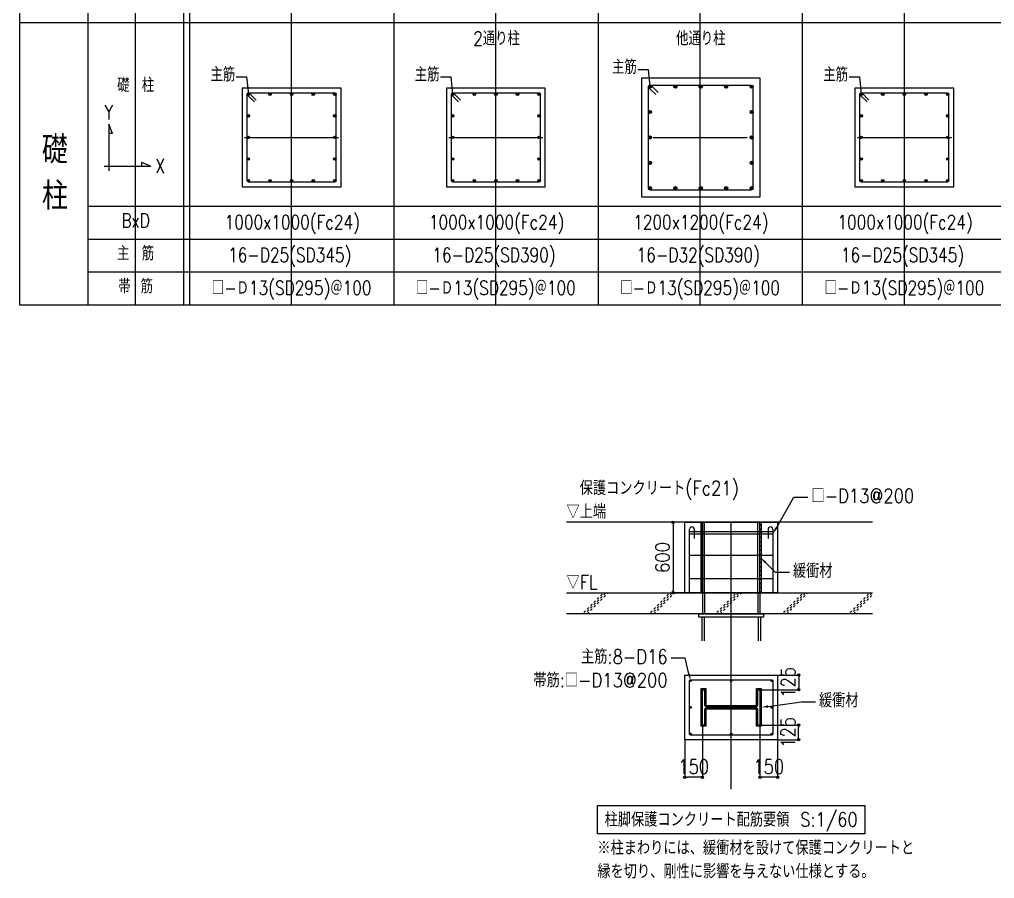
# Model space of a CAD drawing. Extents: x -668440 to 1010955, y -1678500 to 210463.
# Drawn here: x -234401 to -165349, y -494169 to -433323 of the extents above; entities that cross this region are included whole.
import ezdxf
from ezdxf import colors
from ezdxf.entities.mleader import LeaderData, LeaderLine
from ezdxf.enums import TextEntityAlignment as Align
from ezdxf.math import Vec2, Vec3

# ---------------------------------------------------------------- set-up
doc = ezdxf.new("R2010")
doc.units = 0
doc.header["$MEASUREMENT"] = 0
doc.linetypes.add('CENTER', pattern=[2, 1.25, -0.25, 0.25, -0.25])
doc.layers.get('0').update_dxf_attribs({"color": 3, "linetype": 'CONTINUOUS'})
doc.layers.get('Defpoints').update_dxf_attribs({"color": 251, "linetype": 'CONTINUOUS'})
for name, color, linetype in [('2024年12月12日修正', 4, 'CONTINUOUS'), ('RC床', 7, 'CONTINUOUS'), ('RC柱', 7, 'CONTINUOUS'), ('RC鉄筋', 4, 'CONTINUOUS'), ('RC鉄筋文字', 4, 'CONTINUOUS'), ('Sプレート', 1, 'CONTINUOUS'), ('S柱', 4, 'CONTINUOUS'), ('寸法', 3, 'CONTINUOUS'), ('注記', 3, 'CONTINUOUS'), ('通り芯', 3, 'CENTER'), ('鉄筋', 6, 'CONTINUOUS')]:
    doc.layers.add(name, color=color, linetype=linetype)
doc.styles.add('DRACAD', font='txt', dxfattribs={"width": 0.85, "bigfont": 'extfont2'})
doc.dimstyles.new('MYDIM', dxfattribs={"dimtxt": 120, "dimasz": 20, "dimexe": 1.25, "dimexo": 50, "dimgap": 50, "dimtad": 1, "dimdec": 4, "dimdsep": 46, "dimtxsty": 'DRACAD', "dimblk": 'ORIGIN', "dimcen": 2.5, "dimadec": 0, "dimazin": 0, "dimtfac": 1, "dimtdec": 4, "dimtmove": 0, "dimatfit": 3, "dimfxl": 1, "dimtolj": 1, "dimtzin": 0, "dimarcsym": 0})

# ---------------------------------------------------------------- blocks, each defined once
blk = doc.blocks.new('柱リスト')
at = {"layer": '2024年12月12日修正'}
for p, q in [((222801.33271, -298154.04394), (222906.28478, -298154.04394)), ((222906.28478, -298154.04394), (222924.17635, -298328.23111, 4858.4634)), ((222911.67635, -299203.23111, 4858.4634), (222911.67635, -298328.23111, 4858.4634)), ((222914.63041, -298318.68517, 4858.4634), (222933.72229, -298337.77706, 4858.4634)), ((222914.63041, -298337.77706, 4858.4634), (222933.72229, -298318.68517, 4858.4634)), ((222924.17635, -298315.73111, 4858.4634), (223799.17635, -298315.73111, 4858.4634)), ((223133.38041, -298318.68517, 4858.4634), (223152.47229, -298337.77706, 4858.4634)), ((223133.38041, -298337.77706, 4858.4634), (223152.47229, -298318.68517, 4858.4634)), ((223352.13041, -298318.68517, 4858.4634), (223371.22229, -298337.77706, 4858.4634)), ((223352.13041, -298337.77706, 4858.4634), (223371.22229, -298318.68517, 4858.4634)), ((223570.88041, -298318.68517, 4858.4634), (223589.97229, -298337.77706, 4858.4634)), ((223570.88041, -298337.77706, 4858.4634), (223589.97229, -298318.68517, 4858.4634)), ((223789.63041, -298318.68517, 4858.4634), (223808.72229, -298337.77706, 4858.4634)), ((223789.63041, -298337.77706, 4858.4634), (223808.72229, -298318.68517, 4858.4634)), ((223811.67635, -299203.23111, 4858.4634), (223811.67635, -298328.23111, 4858.4634)), ((222914.63041, -298556.52706, 4858.4634), (222933.72229, -298537.43517, 4858.4634)), ((222933.72229, -298556.52706, 4858.4634), (222914.63041, -298537.43517, 4858.4634)), ((223789.63041, -298556.52706, 4858.4634), (223808.72229, -298537.43517, 4858.4634)), ((223808.72229, -298556.52706, 4858.4634), (223789.63041, -298537.43517, 4858.4634)), ((222914.63041, -298775.27706, 4858.4634), (222933.72229, -298756.18517, 4858.4634)), ((222933.72229, -298775.27706, 4858.4634), (222914.63041, -298756.18517, 4858.4634)), ((223789.63041, -298775.27706, 4858.4634), (223808.72229, -298756.18517, 4858.4634)), ((223808.72229, -298775.27706, 4858.4634), (223789.63041, -298756.18517, 4858.4634)), ((222914.63041, -298994.02706, 4858.4634), (222933.72229, -298974.93517, 4858.4634)), ((222933.72229, -298994.02706, 4858.4634), (222914.63041, -298974.93517, 4858.4634)), ((223789.63041, -298994.02706, 4858.4634), (223808.72229, -298974.93517, 4858.4634)), ((223808.72229, -298994.02706, 4858.4634), (223789.63041, -298974.93517, 4858.4634)), ((222914.63041, -299193.68517, 4858.4634), (222933.72229, -299212.77706, 4858.4634)), ((222914.63041, -299212.77706, 4858.4634), (222933.72229, -299193.68517, 4858.4634)), ((222924.17635, -299215.73111, 4858.4634), (223799.17635, -299215.73111, 4858.4634)), ((223133.38041, -299193.68517, 4858.4634), (223152.47229, -299212.77706, 4858.4634)), ((223133.38041, -299212.77706, 4858.4634), (223152.47229, -299193.68517, 4858.4634)), ((223352.13041, -299193.68517, 4858.4634), (223371.22229, -299212.77706, 4858.4634)), ((223352.13041, -299212.77706, 4858.4634), (223371.22229, -299193.68517, 4858.4634)), ((223570.88041, -299193.68517, 4858.4634), (223589.97229, -299212.77706, 4858.4634)), ((223570.88041, -299212.77706, 4858.4634), (223589.97229, -299193.68517, 4858.4634)), ((223789.63041, -299193.68517, 4858.4634), (223808.72229, -299212.77706, 4858.4634)), ((223789.63041, -299212.77706, 4858.4634), (223808.72229, -299193.68517, 4858.4634))]:
    blk.add_line(p, q, dxfattribs=at)
at = {"layer": '2024年12月12日修正', "linetype": 'Continuous'}
for p, q in [((222915.33751, -298337.06995, 4858.4634), (222985.19966, -298406.9321, 4858.4634)), ((222933.01518, -298319.39228, 4858.4634), (223002.87733, -298389.25443, 4858.4634))]:
    blk.add_line(p, q, dxfattribs=at)
at = {"layer": '2024年12月12日修正', "elevation": 4858.4634}
blk.add_lwpolyline([(223861.67635, -299265.73111), (223861.67635, -298265.73111), (222861.67635, -298265.73111), (222861.67635, -299265.73111)], close=True, dxfattribs=at)
at = {"layer": '2024年12月12日修正'}
for centre in [(222924.17635, -298328.23111, 4858.4634), (223142.92635, -298328.23111, 4858.4634), (223361.67635, -298328.23111, 4858.4634), (223580.42635, -298328.23111, 4858.4634), (223799.17635, -298328.23111, 4858.4634), (222924.17635, -298546.98111, 4858.4634), (223799.17635, -298546.98111, 4858.4634), (222924.17635, -298765.73111, 4858.4634), (223799.17635, -298765.73111, 4858.4634), (222924.17635, -298984.48111, 4858.4634), (223799.17635, -298984.48111, 4858.4634), (222924.17635, -299203.23111, 4858.4634), (223142.92635, -299203.23111, 4858.4634), (223361.67635, -299203.23111, 4858.4634), (223580.42635, -299203.23111, 4858.4634), (223799.17635, -299203.23111, 4858.4634)]:
    blk.add_circle(centre, 12.5, dxfattribs=at)
at = {"layer": 'Defpoints'}
for p, q in [((219716.73889, -300460.81076, 4858.4634), (219716.73889, -287314.69899, 4858.4634)), ((221295.00971, -300460.81076, 4858.4634), (221295.00971, -287314.69899, 4858.4634)), ((223361.67635, -300460.81076, 4858.4634), (223361.67635, -287314.69899, 4858.4634)), ((225428.34299, -300460.81076, 4858.4634), (225428.34299, -287314.69899, 4858.4634)), ((227495.00963, -300460.81076, 4858.4634), (227495.00963, -287314.69899, 4858.4634)), ((220820.00971, -298765.73111, 4858.4634), (221770.00971, -298765.73111, 4858.4634)), ((222886.67635, -298765.73111, 4858.4634), (223836.67635, -298765.73111, 4858.4634)), ((224953.34299, -298765.73111, 4858.4634), (225903.34299, -298765.73111, 4858.4634)), ((227020.00963, -298765.73111, 4858.4634), (227970.00963, -298765.73111, 4858.4634))]:
    blk.add_line(p, q, dxfattribs=at)
at = {"layer": 'Defpoints', "linetype": 'Continuous'}
blk.add_line((224395.00967, -287314.69899, 4858.4634), (224395.00967, -300460.81076, 4858.4634), dxfattribs=at)
at = {"layer": 'RC柱', "elevation": 4858.4634}
for points in [[(226034.84323, -299365.73111), (226034.84323, -298165.73111), (224834.84323, -298165.73111), (224834.84323, -299365.73111)], [(221795.00971, -299265.73111), (221795.00971, -298265.73111), (220795.00971, -298265.73111), (220795.00971, -299265.73111)], [(227995.00963, -299265.73111), (227995.00963, -298265.73111), (226995.00963, -298265.73111), (226995.00963, -299265.73111)]]:
    blk.add_lwpolyline(points, close=True, dxfattribs=at)
at = {"layer": 'RC鉄筋'}
for p, q in [((224904.84323, -299279.73111, 4858.4634), (224904.84323, -298251.73111, 4858.4634)), ((224908.82241, -298239.7103, 4858.4634), (224932.86404, -298263.75193, 4858.4634)), ((224908.82241, -298263.75193, 4858.4634), (224932.86404, -298239.7103, 4858.4634)), ((224920.84323, -298235.73111, 4858.4634), (225948.84323, -298235.73111, 4858.4634)), ((225165.82241, -298239.7103, 4858.4634), (225189.86404, -298263.75193, 4858.4634)), ((225165.82241, -298263.75193, 4858.4634), (225189.86404, -298239.7103, 4858.4634)), ((225422.82241, -298239.7103, 4858.4634), (225446.86404, -298263.75193, 4858.4634)), ((225422.82241, -298263.75193, 4858.4634), (225446.86404, -298239.7103, 4858.4634)), ((225679.82241, -298239.7103, 4858.4634), (225703.86404, -298263.75193, 4858.4634)), ((225679.82241, -298263.75193, 4858.4634), (225703.86404, -298239.7103, 4858.4634)), ((225936.82241, -298239.7103, 4858.4634), (225960.86404, -298263.75193, 4858.4634)), ((225936.82241, -298263.75193, 4858.4634), (225960.86404, -298239.7103, 4858.4634)), ((225964.84323, -299279.73111, 4858.4634), (225964.84323, -298251.73111, 4858.4634)), ((220845.00971, -299203.23111, 4858.4634), (220845.00971, -298328.23111, 4858.4634)), ((220847.96376, -298318.68517, 4858.4634), (220867.05565, -298337.77706, 4858.4634)), ((220847.96376, -298337.77706, 4858.4634), (220867.05565, -298318.68517, 4858.4634)), ((220857.50971, -298315.73111, 4858.4634), (221732.50971, -298315.73111, 4858.4634)), ((221066.71376, -298318.68517, 4858.4634), (221085.80565, -298337.77706, 4858.4634)), ((221066.71376, -298337.77706, 4858.4634), (221085.80565, -298318.68517, 4858.4634)), ((221285.46376, -298318.68517, 4858.4634), (221304.55565, -298337.77706, 4858.4634)), ((221285.46376, -298337.77706, 4858.4634), (221304.55565, -298318.68517, 4858.4634)), ((221504.21376, -298318.68517, 4858.4634), (221523.30565, -298337.77706, 4858.4634)), ((221504.21376, -298337.77706, 4858.4634), (221523.30565, -298318.68517, 4858.4634)), ((221722.96376, -298318.68517, 4858.4634), (221742.05565, -298337.77706, 4858.4634)), ((221722.96376, -298337.77706, 4858.4634), (221742.05565, -298318.68517, 4858.4634)), ((221745.00971, -299203.23111, 4858.4634), (221745.00971, -298328.23111, 4858.4634)), ((227045.00963, -299203.23111, 4858.4634), (227045.00963, -298328.23111, 4858.4634)), ((227047.96369, -298318.68517, 4858.4634), (227067.05557, -298337.77706, 4858.4634)), ((227047.96369, -298337.77706, 4858.4634), (227067.05557, -298318.68517, 4858.4634)), ((227057.50963, -298315.73111, 4858.4634), (227932.50963, -298315.73111, 4858.4634)), ((227266.71369, -298318.68517, 4858.4634), (227285.80557, -298337.77706, 4858.4634)), ((227266.71369, -298337.77706, 4858.4634), (227285.80557, -298318.68517, 4858.4634)), ((227485.46369, -298318.68517, 4858.4634), (227504.55557, -298337.77706, 4858.4634)), ((227485.46369, -298337.77706, 4858.4634), (227504.55557, -298318.68517, 4858.4634)), ((227704.21369, -298318.68517, 4858.4634), (227723.30557, -298337.77706, 4858.4634)), ((227704.21369, -298337.77706, 4858.4634), (227723.30557, -298318.68517, 4858.4634)), ((227922.96369, -298318.68517, 4858.4634), (227942.05557, -298337.77706, 4858.4634)), ((227922.96369, -298337.77706, 4858.4634), (227942.05557, -298318.68517, 4858.4634)), ((227945.00963, -299203.23111, 4858.4634), (227945.00963, -298328.23111, 4858.4634)), ((224932.86404, -298496.7103, 4858.4634), (224908.82241, -298520.75193, 4858.4634)), ((224908.82241, -298496.7103, 4858.4634), (224932.86404, -298520.75193, 4858.4634)), ((225960.86404, -298496.7103, 4858.4634), (225936.82241, -298520.75193, 4858.4634)), ((225936.82241, -298496.7103, 4858.4634), (225960.86404, -298520.75193, 4858.4634)), ((220847.96376, -298556.52706, 4858.4634), (220867.05565, -298537.43517, 4858.4634)), ((220867.05565, -298556.52706, 4858.4634), (220847.96376, -298537.43517, 4858.4634)), ((221722.96376, -298556.52706, 4858.4634), (221742.05565, -298537.43517, 4858.4634)), ((221742.05565, -298556.52706, 4858.4634), (221722.96376, -298537.43517, 4858.4634)), ((227047.96369, -298556.52706, 4858.4634), (227067.05557, -298537.43517, 4858.4634)), ((227067.05557, -298556.52706, 4858.4634), (227047.96369, -298537.43517, 4858.4634)), ((227922.96369, -298556.52706, 4858.4634), (227942.05557, -298537.43517, 4858.4634)), ((227942.05557, -298556.52706, 4858.4634), (227922.96369, -298537.43517, 4858.4634)), ((220847.96376, -298775.27706, 4858.4634), (220867.05565, -298756.18517, 4858.4634)), ((220867.05565, -298775.27706, 4858.4634), (220847.96376, -298756.18517, 4858.4634)), ((221722.96376, -298775.27706, 4858.4634), (221742.05565, -298756.18517, 4858.4634)), ((221742.05565, -298775.27706, 4858.4634), (221722.96376, -298756.18517, 4858.4634)), ((224932.86404, -298753.7103, 4858.4634), (224908.82241, -298777.75193, 4858.4634)), ((224908.82241, -298753.7103, 4858.4634), (224932.86404, -298777.75193, 4858.4634)), ((225960.86404, -298753.7103, 4858.4634), (225936.82241, -298777.75193, 4858.4634)), ((225936.82241, -298753.7103, 4858.4634), (225960.86404, -298777.75193, 4858.4634)), ((227047.96369, -298775.27706, 4858.4634), (227067.05557, -298756.18517, 4858.4634)), ((227067.05557, -298775.27706, 4858.4634), (227047.96369, -298756.18517, 4858.4634)), ((227922.96369, -298775.27706, 4858.4634), (227942.05557, -298756.18517, 4858.4634)), ((227942.05557, -298775.27706, 4858.4634), (227922.96369, -298756.18517, 4858.4634)), ((220847.96376, -298994.02706, 4858.4634), (220867.05565, -298974.93517, 4858.4634)), ((220867.05565, -298994.02706, 4858.4634), (220847.96376, -298974.93517, 4858.4634)), ((221722.96376, -298994.02706, 4858.4634), (221742.05565, -298974.93517, 4858.4634)), ((221742.05565, -298994.02706, 4858.4634), (221722.96376, -298974.93517, 4858.4634)), ((227047.96369, -298994.02706, 4858.4634), (227067.05557, -298974.93517, 4858.4634)), ((227067.05557, -298994.02706, 4858.4634), (227047.96369, -298974.93517, 4858.4634)), ((227922.96369, -298994.02706, 4858.4634), (227942.05557, -298974.93517, 4858.4634)), ((227942.05557, -298994.02706, 4858.4634), (227922.96369, -298974.93517, 4858.4634)), ((224932.86404, -299010.7103, 4858.4634), (224908.82241, -299034.75193, 4858.4634)), ((224908.82241, -299010.7103, 4858.4634), (224932.86404, -299034.75193, 4858.4634)), ((225960.86404, -299010.7103, 4858.4634), (225936.82241, -299034.75193, 4858.4634)), ((225936.82241, -299010.7103, 4858.4634), (225960.86404, -299034.75193, 4858.4634)), ((220847.96376, -299193.68517, 4858.4634), (220867.05565, -299212.77706, 4858.4634)), ((220847.96376, -299212.77706, 4858.4634), (220867.05565, -299193.68517, 4858.4634)), ((220857.50971, -299215.73111, 4858.4634), (221732.50971, -299215.73111, 4858.4634)), ((221066.71376, -299193.68517, 4858.4634), (221085.80565, -299212.77706, 4858.4634)), ((221066.71376, -299212.77706, 4858.4634), (221085.80565, -299193.68517, 4858.4634)), ((221285.46376, -299193.68517, 4858.4634), (221304.55565, -299212.77706, 4858.4634)), ((221285.46376, -299212.77706, 4858.4634), (221304.55565, -299193.68517, 4858.4634)), ((221504.21376, -299193.68517, 4858.4634), (221523.30565, -299212.77706, 4858.4634)), ((221504.21376, -299212.77706, 4858.4634), (221523.30565, -299193.68517, 4858.4634)), ((221722.96376, -299193.68517, 4858.4634), (221742.05565, -299212.77706, 4858.4634)), ((221722.96376, -299212.77706, 4858.4634), (221742.05565, -299193.68517, 4858.4634)), ((224908.82241, -299267.7103, 4858.4634), (224932.86404, -299291.75193, 4858.4634)), ((224908.82241, -299291.75193, 4858.4634), (224932.86404, -299267.7103, 4858.4634)), ((225165.82241, -299267.7103, 4858.4634), (225189.86404, -299291.75193, 4858.4634)), ((225165.82241, -299291.75193, 4858.4634), (225189.86404, -299267.7103, 4858.4634)), ((225422.82241, -299267.7103, 4858.4634), (225446.86404, -299291.75193, 4858.4634)), ((225422.82241, -299291.75193, 4858.4634), (225446.86404, -299267.7103, 4858.4634)), ((225679.82241, -299267.7103, 4858.4634), (225703.86404, -299291.75193, 4858.4634)), ((225679.82241, -299291.75193, 4858.4634), (225703.86404, -299267.7103, 4858.4634)), ((225936.82241, -299267.7103, 4858.4634), (225960.86404, -299291.75193, 4858.4634)), ((225936.82241, -299291.75193, 4858.4634), (225960.86404, -299267.7103, 4858.4634)), ((227047.96369, -299193.68517, 4858.4634), (227067.05557, -299212.77706, 4858.4634)), ((227047.96369, -299212.77706, 4858.4634), (227067.05557, -299193.68517, 4858.4634)), ((227057.50963, -299215.73111, 4858.4634), (227932.50963, -299215.73111, 4858.4634)), ((227266.71369, -299193.68517, 4858.4634), (227285.80557, -299212.77706, 4858.4634)), ((227266.71369, -299212.77706, 4858.4634), (227285.80557, -299193.68517, 4858.4634)), ((227485.46369, -299193.68517, 4858.4634), (227504.55557, -299212.77706, 4858.4634)), ((227485.46369, -299212.77706, 4858.4634), (227504.55557, -299193.68517, 4858.4634)), ((227704.21369, -299193.68517, 4858.4634), (227723.30557, -299212.77706, 4858.4634)), ((227704.21369, -299212.77706, 4858.4634), (227723.30557, -299193.68517, 4858.4634)), ((227922.96369, -299193.68517, 4858.4634), (227942.05557, -299212.77706, 4858.4634)), ((227922.96369, -299212.77706, 4858.4634), (227942.05557, -299193.68517, 4858.4634)), ((224920.84323, -299295.73111, 4858.4634), (225948.84323, -299295.73111, 4858.4634))]:
    blk.add_line(p, q, dxfattribs=at)
at = {"layer": 'RC鉄筋', "linetype": 'Continuous'}
for p, q in [((224909.52952, -298263.04482, 4858.4634), (224979.39167, -298332.90697, 4858.4634)), ((224932.15694, -298240.41741, 4858.4634), (225002.01909, -298310.27956, 4858.4634)), ((220848.67087, -298337.06995, 4858.4634), (220918.53302, -298406.9321, 4858.4634)), ((220866.34854, -298319.39228, 4858.4634), (220936.21069, -298389.25443, 4858.4634)), ((227048.67079, -298337.06995, 4858.4634), (227118.53294, -298406.9321, 4858.4634)), ((227066.34846, -298319.39228, 4858.4634), (227136.21061, -298389.25443, 4858.4634))]:
    blk.add_line(p, q, dxfattribs=at)
at = {"layer": 'RC鉄筋'}
for centre, radius in [((224920.84323, -298251.73111, 4858.4634), 16), ((225177.84323, -298251.73111, 4858.4634), 16), ((225434.84323, -298251.73111, 4858.4634), 16), ((225691.84323, -298251.73111, 4858.4634), 16), ((225948.84323, -298251.73111, 4858.4634), 16), ((220857.50971, -298328.23111, 4858.4634), 12.5), ((221076.25971, -298328.23111, 4858.4634), 12.5), ((221295.00971, -298328.23111, 4858.4634), 12.5), ((221513.75971, -298328.23111, 4858.4634), 12.5), ((221732.50971, -298328.23111, 4858.4634), 12.5), ((227057.50963, -298328.23111, 4858.4634), 12.5), ((227276.25963, -298328.23111, 4858.4634), 12.5), ((227495.00963, -298328.23111, 4858.4634), 12.5), ((227713.75963, -298328.23111, 4858.4634), 12.5), ((227932.50963, -298328.23111, 4858.4634), 12.5), ((224920.84323, -298508.73111, 4858.4634), 16), ((225948.84323, -298508.73111, 4858.4634), 16), ((220857.50971, -298546.98111, 4858.4634), 12.5), ((221732.50971, -298546.98111, 4858.4634), 12.5), ((227057.50963, -298546.98111, 4858.4634), 12.5), ((227932.50963, -298546.98111, 4858.4634), 12.5), ((220857.50971, -298765.73111, 4858.4634), 12.5), ((221732.50971, -298765.73111, 4858.4634), 12.5), ((224920.84323, -298765.73111, 4858.4634), 16), ((225948.84323, -298765.73111, 4858.4634), 16), ((227057.50963, -298765.73111, 4858.4634), 12.5), ((227932.50963, -298765.73111, 4858.4634), 12.5), ((220857.50971, -298984.48111, 4858.4634), 12.5), ((221732.50971, -298984.48111, 4858.4634), 12.5), ((227057.50963, -298984.48111, 4858.4634), 12.5), ((227932.50963, -298984.48111, 4858.4634), 12.5), ((224920.84323, -299022.73111, 4858.4634), 16), ((225948.84323, -299022.73111, 4858.4634), 16), ((220857.50971, -299203.23111, 4858.4634), 12.5), ((221076.25971, -299203.23111, 4858.4634), 12.5), ((221295.00971, -299203.23111, 4858.4634), 12.5), ((221513.75971, -299203.23111, 4858.4634), 12.5), ((221732.50971, -299203.23111, 4858.4634), 12.5), ((227057.50963, -299203.23111, 4858.4634), 12.5), ((227276.25963, -299203.23111, 4858.4634), 12.5), ((227495.00963, -299203.23111, 4858.4634), 12.5), ((227713.75963, -299203.23111, 4858.4634), 12.5), ((227932.50963, -299203.23111, 4858.4634), 12.5), ((224920.84323, -299279.73111, 4858.4634), 16), ((225177.84323, -299279.73111, 4858.4634), 16), ((225434.84323, -299279.73111, 4858.4634), 16), ((225691.84323, -299279.73111, 4858.4634), 16), ((225948.84323, -299279.73111, 4858.4634), 16)]:
    blk.add_circle(centre, radius, dxfattribs=at)
at = {"layer": 'RC鉄筋文字'}
for p, q in [((224797.99959, -298077.54394), (224902.95166, -298077.54394)), ((224902.95166, -298077.54394), (224920.84323, -298251.73111, 4858.4634)), ((220734.66607, -298154.04394), (220839.61814, -298154.04394)), ((220839.61814, -298154.04394), (220857.50971, -298328.23111, 4858.4634)), ((226934.66599, -298154.04394), (227039.61806, -298154.04394)), ((227039.61806, -298154.04394), (227057.50963, -298328.23111, 4858.4634))]:
    blk.add_line(p, q, dxfattribs=at)
at = {"layer": '注記', "linetype": 'Continuous'}
for p, q in [((218541.92641, -287314.69899, 4858.4634), (218541.92641, -300460.81076, 4858.4634)), ((219231.8014, -287314.69899, 4858.4634), (219231.8014, -300460.81076, 4858.4634)), ((220201.67639, -287314.69899, 4858.4634), (220201.67639, -300460.81076, 4858.4634)), ((220261.67639, -287314.69899, 4858.4634), (220261.67639, -300460.81076, 4858.4634)), ((222328.34303, -287314.69899, 4858.4634), (222328.34303, -300460.81076, 4858.4634)), ((222328.34303, -287314.69899, 4858.4634), (222328.34303, -300460.81076, 4858.4634)), ((226461.67631, -287314.69899, 4858.4634), (226461.67631, -300460.81076, 4858.4634)), ((226461.67631, -287314.69899, 4858.4634), (226461.67631, -300460.81076, 4858.4634)), ((218541.92641, -297602.40787, 4858.4634), (232661.67623, -297602.40787, 4858.4634)), ((219444.89131, -298629.92872, 4858.4634), (219444.89131, -299102.15095, 4858.4634)), ((219484.01148, -298724.37317, 4858.4634), (219444.89131, -298629.92872, 4858.4634)), ((219484.01148, -298724.37317, 4858.4634), (219444.89131, -298724.37317, 4858.4634)), ((219397.66909, -299054.92872, 4858.4634), (219869.89131, -299054.92872, 4858.4634)), ((219775.44686, -299015.80855, 4858.4634), (219869.89131, -299054.92872, 4858.4634)), ((219775.44686, -299015.80855, 4858.4634), (219775.44686, -299054.92872, 4858.4634)), ((219231.8014, -299460.81076, 4858.4634), (232661.67623, -299460.81076, 4858.4634)), ((219231.8014, -299794.14409, 4858.4634), (232661.67623, -299794.14409, 4858.4634)), ((219231.8014, -300127.47742, 4858.4634), (232661.67623, -300127.47742, 4858.4634)), ((218541.92641, -300460.81076, 4858.4634), (232661.67623, -300460.81076, 4858.4634))]:
    blk.add_line(p, q, dxfattribs=at)
at = {"layer": '2024年12月12日修正', "linetype": 'Continuous', "style": 'DRACAD', "width": 0.8}
for s, p in [('2通り柱', (223368.17659, -297834.57454, 4858.4634)), ('主筋', (222666.07303, -298200.2875)), ('1000x1000(Fc24)', (223368.17659, -299692.97742, 4858.4634)), ('16-D25(SD390)', (223341.99433, -300026.31075, 4858.4634)), ('□-Ｄ13(SD295)＠100', (223361.67635, -300359.64409, 4858.4634))]:
    blk.add_text(s, height=142, dxfattribs=at).set_placement(p, align=Align.CENTER)
at = {"layer": 'RC鉄筋文字', "linetype": 'Continuous', "style": 'DRACAD', "width": 0.8}
for p in [(224662.73991, -298123.7875), (220599.40638, -298200.2875), (226799.40631, -298200.2875)]:
    blk.add_text('主筋', height=142, dxfattribs=at).set_placement(p, align=Align.CENTER)
at = {"layer": '注記', "linetype": 'Continuous', "style": 'DRACAD', "width": 0.8}
for s, p in [('他通り柱', (225434.84323, -297834.57454, 4858.4634)), ('Y', (219444.89131, -298582.7065, 4858.4634)), ('BxD', (219716.73889, -299676.60242, 4858.4634)), ('1000x1000(Fc24)', (221301.50995, -299692.97742, 4858.4634)), ('1200x1200(Fc24)', (225434.84323, -299692.97742, 4858.4634)), ('1000x1000(Fc24)', (227501.50987, -299692.97742, 4858.4634)), ('主\u3000筋', (219716.73889, -300009.93575, 4858.4634)), ('16-D25(SD345)', (221275.32769, -300026.31075, 4858.4634)), ('16-D32(SD390)', (225408.66097, -300026.31075, 4858.4634)), ('16-D25(SD345)', (227475.32761, -300026.31075, 4858.4634)), ('帯 筋', (219716.73889, -300343.26909, 4858.4634)), ('□-Ｄ13(SD295)＠100', (221295.00971, -300359.64409, 4858.4634)), ('□-Ｄ13(SD295)＠100', (225428.34299, -300359.64409, 4858.4634)), ('□-Ｄ13(SD295)＠100', (227495.00963, -300359.64409, 4858.4634))]:
    blk.add_text(s, height=142, dxfattribs=at).set_placement(p, align=Align.CENTER)
blk.add_text('礎\u3000柱', height=142, dxfattribs=at).set_placement((219716.73889, -298235.95293, 4858.4634), align=Align.MIDDLE_CENTER)
blk.add_text('X', height=142, dxfattribs=at).set_placement((219917.11353, -299054.92872, 4858.4634), align=Align.MIDDLE_LEFT)
at = {"layer": '注記', "insert": (218900, -299124.18762), "char_height": 280, "width": 950, "attachment_point": 5, "style": 'DRACAD'}
blk.add_mtext('\\pxqc;礎\\P柱', dxfattribs=at)
blk = doc.blocks.new('_ORIGIN')
at = {"color": 0, "linetype": 'ByBlock', "lineweight": -2}
blk.add_line((0, 0), (-1, 0), dxfattribs=at)
blk.add_circle((0, 0), 0.5, dxfattribs=at)
blk = doc.blocks.new('*D10425')
at = {"layer": 'Defpoints', "color": 0}
for p in [(31282.9, -637639.6), (31132.9, -637764.6), (31132.9, -638083.6)]:
    blk.add_point(p, dxfattribs=at)
at = {"layer": '寸法', "color": 0, "lineweight": -2}
for p, q in [((31282.9, -637639.6), (31282.9, -638083.6)), ((31132.9, -637764.6), (31132.9, -638083.6)), ((31262.9, -638083.6), (31152.9, -638083.6))]:
    blk.add_line(p, q, dxfattribs=at)
at = {"layer": '寸法', "color": 0, "linetype": 'ByBlock', "lineweight": -2, "xscale": 20, "yscale": 20, "zscale": 20, "rotation": 180}
blk.add_blockref('_ORIGIN', (31132.9, -638083.6), dxfattribs=at)
at = {"layer": '寸法', "color": 0, "linetype": 'ByBlock', "lineweight": -2, "xscale": 20, "yscale": 20, "zscale": 20}
blk.add_blockref('_ORIGIN', (31282.9, -638083.6), dxfattribs=at)
at = {"layer": '寸法', "color": 0, "insert": (31207.9, -637993.6), "char_height": 120, "attachment_point": 5, "style": 'DRACAD'}
blk.add_mtext('\\A1;150', dxfattribs=at)
blk = doc.blocks.new('*D10426')
at = {"layer": 'Defpoints', "color": 0}
for p in [(31770.9, -637639.6), (31920.9, -637764.6), (31770.9, -638083.6)]:
    blk.add_point(p, dxfattribs=at)
at = {"layer": '寸法', "color": 0, "lineweight": -2}
for p, q in [((31770.9, -637639.6), (31770.9, -638083.6)), ((31920.9, -637764.6), (31920.9, -638083.6)), ((31900.9, -638083.6), (31790.9, -638083.6))]:
    blk.add_line(p, q, dxfattribs=at)
at = {"layer": '寸法', "color": 0, "linetype": 'ByBlock', "lineweight": -2, "xscale": 20, "yscale": 20, "zscale": 20, "rotation": 180}
blk.add_blockref('_ORIGIN', (31770.9, -638083.6), dxfattribs=at)
at = {"layer": '寸法', "color": 0, "linetype": 'ByBlock', "lineweight": -2, "xscale": 20, "yscale": 20, "zscale": 20}
blk.add_blockref('_ORIGIN', (31920.9, -638083.6), dxfattribs=at)
at = {"layer": '寸法', "color": 0, "insert": (31845.9, -637993.6), "char_height": 120, "attachment_point": 5, "style": 'DRACAD'}
blk.add_mtext('\\A1;150', dxfattribs=at)
blk = doc.blocks.new('*D10427')
at = {"layer": 'Defpoints', "color": 0}
for p in [(31770.9, -637639.6), (32100.2, -637639.6), (31920.9, -637764.6)]:
    blk.add_point(p, dxfattribs=at)
at = {"layer": '寸法', "color": 0, "lineweight": -2}
for p, q in [((31770.9, -637639.6), (32100.2, -637639.6)), ((32100.2, -637744.6), (32100.2, -637659.6)), ((31920.9, -637764.6), (32100.2, -637764.6))]:
    blk.add_line(p, q, dxfattribs=at)
at = {"layer": '寸法', "color": 0, "linetype": 'ByBlock', "lineweight": -2, "xscale": 20, "yscale": 20, "zscale": 20}
for p, rotation in [((32100.2, -637639.6), 90), ((32100.2, -637764.6), 270)]:
    blk.add_blockref('_ORIGIN', p, dxfattribs=dict(at, rotation=rotation))
at = {"layer": '寸法', "color": 0, "insert": (32010.2, -637702.1), "char_height": 120, "attachment_point": 5, "rotation": 90, "style": 'DRACAD'}
blk.add_mtext('\\A1;125', dxfattribs=at)
blk = doc.blocks.new('*D10428')
at = {"layer": 'Defpoints', "color": 0}
for p in [(31920.9, -637214.6), (31770.9, -637339.6), (32101.5, -637339.6)]:
    blk.add_point(p, dxfattribs=at)
at = {"layer": '寸法', "color": 0, "lineweight": -2}
for p, q in [((31920.9, -637214.6), (32101.5, -637214.6)), ((32101.5, -637234.6), (32101.5, -637319.6)), ((31770.9, -637339.6), (32101.5, -637339.6))]:
    blk.add_line(p, q, dxfattribs=at)
at = {"layer": '寸法', "color": 0, "linetype": 'ByBlock', "lineweight": -2, "xscale": 20, "yscale": 20, "zscale": 20}
for p, rotation in [((32101.5, -637214.6), 90), ((32101.5, -637339.6), 270)]:
    blk.add_blockref('_ORIGIN', p, dxfattribs=dict(at, rotation=rotation))
at = {"layer": '寸法', "color": 0, "insert": (32011.5, -637277.1), "char_height": 120, "attachment_point": 5, "rotation": 90, "style": 'DRACAD'}
blk.add_mtext('\\A1;125', dxfattribs=at)
blk = doc.blocks.new('*D10429')
at = {"layer": 'Defpoints', "color": 0}
for p in [(31132.9, -635915.6), (31032.9, -636515.6), (31132.9, -636515.6)]:
    blk.add_point(p, dxfattribs=at)
at = {"layer": '寸法', "color": 0, "lineweight": -2}
for p, q in [((31132.9, -635915.6), (31032.9, -635915.6)), ((31032.9, -635935.6), (31032.9, -636495.6)), ((31132.9, -636515.6), (31032.9, -636515.6))]:
    blk.add_line(p, q, dxfattribs=at)
at = {"layer": '寸法', "color": 0, "linetype": 'ByBlock', "lineweight": -2, "xscale": 20, "yscale": 20, "zscale": 20}
for p, rotation in [((31032.9, -635915.6), 90), ((31032.9, -636515.6), 270)]:
    blk.add_blockref('_ORIGIN', p, dxfattribs=dict(at, rotation=rotation))
at = {"layer": '寸法', "color": 0, "insert": (30942.9, -636215.6), "char_height": 120, "attachment_point": 5, "rotation": 90, "style": 'DRACAD'}
blk.add_mtext('\\A1;600', dxfattribs=at)
blk = doc.blocks.new('柱脚保護コンクリート配筋要領')
at = {"layer": 'RC床'}
h = blk.add_hatch(dxfattribs=at)
h.set_pattern_fill('CONCRETE2', color=256, scale=400, pattern_type=2)
h.set_pattern_definition([(45, (3000, -200), (-282.8427, 282.8427), [20, -20]), (45, (3000, -180), (-282.8427, 282.8427), [20, -20]), (45, (3000, -160), (-282.8427, 282.8427), [20, -20])])
h.paths.add_polyline_path([(30126.89239, -636515.59618), (32726.89239, -636515.59618), (32726.89239, -636695.59618), (30126.89239, -636695.59618)])
at = {"layer": '注記'}
h = blk.add_hatch(dxfattribs=at)
h.set_pattern_fill('ANSI31', color=256, scale=200)
h.set_pattern_definition([(45, (906.117, 55.595), (-17.6776695, 17.6776695), [])])
h.paths.add_polyline_path([(31272.89239, -635915.59618), (31282.89239, -635915.59618), (31282.89239, -636515.59618), (31272.89239, -636515.59618)])
h = blk.add_hatch(dxfattribs=at)
h.set_pattern_fill('ANSI31', color=256, scale=200)
h.set_pattern_definition([(45, (1216.117, 55.595), (-17.6776695, 17.6776695), [])])
h.paths.add_polyline_path([(31770.89239, -635915.59618), (31780.89239, -635915.59618), (31780.89239, -636515.59618), (31770.89239, -636515.59618)])
h = blk.add_hatch(dxfattribs=at)
h.set_pattern_fill('ANSI31', color=256, scale=200, angle=90)
h.set_pattern_definition([(135, (-605702.154, -668061.83), (-17.6776695, -17.6776695), [])])
edge = h.paths.add_edge_path()
edge.add_line((31272.89239, -637329.59618), (31310.89239, -637329.59618))
edge.add_line((31310.89239, -637329.59618), (31310.89239, -637471.09618))
edge.add_arc((31313.89239, -637471.09618), 3, 180, 270)
edge.add_line((31313.89239, -637474.09618), (31739.89239, -637474.09618))
edge.add_arc((31739.89239, -637471.09618), 3, 270, 0)
edge.add_line((31742.89239, -637471.09618), (31742.89239, -637329.59618))
edge.add_line((31742.89239, -637329.59618), (31780.89239, -637329.59618))
edge.add_line((31780.89239, -637329.59618), (31780.89239, -637649.59618))
edge.add_line((31780.89239, -637649.59618), (31742.89239, -637649.59618))
edge.add_line((31742.89239, -637649.59618), (31742.89239, -637508.09618))
edge.add_arc((31739.89239, -637508.09618), 3, 0, 90)
edge.add_line((31739.89239, -637505.09618), (31313.89239, -637505.09618))
edge.add_arc((31313.89239, -637508.09618), 3, 90, 180)
edge.add_line((31310.89239, -637508.09618), (31310.89239, -637649.59618))
edge.add_line((31310.89239, -637649.59618), (31272.89239, -637649.59618))
edge.add_line((31272.89239, -637649.59618), (31272.89239, -637329.59618))
edge = h.paths.add_edge_path(flags=16)
edge.add_line((31282.89239, -637339.59618), (31300.89239, -637339.59618))
edge.add_line((31300.89239, -637339.59618), (31300.89239, -637471.09618))
edge.add_arc((31313.89239, -637471.09618), 13, 180, 270)
edge.add_line((31313.89239, -637484.09618), (31739.89239, -637484.09618))
edge.add_arc((31739.89239, -637471.09618), 13, 270, 0)
edge.add_line((31752.89239, -637471.09618), (31752.89239, -637339.59618))
edge.add_line((31752.89239, -637339.59618), (31770.89239, -637339.59618))
edge.add_line((31770.89239, -637339.59618), (31770.89239, -637639.59618))
edge.add_line((31770.89239, -637639.59618), (31752.89239, -637639.59618))
edge.add_line((31752.89239, -637639.59618), (31752.89239, -637508.09618))
edge.add_arc((31739.89239, -637508.09618), 13, 0, 90)
edge.add_line((31739.89239, -637495.09618), (31313.89239, -637495.09618))
edge.add_arc((31313.89239, -637508.09618), 13, 90, 180)
edge.add_line((31300.89239, -637508.09618), (31300.89239, -637639.59618))
edge.add_line((31300.89239, -637639.59618), (31282.89239, -637639.59618))
edge.add_line((31282.89239, -637639.59618), (31282.89239, -637339.59618))
at = {"layer": 'RC床'}
for p, q in [((30126.89239, -636515.59618), (32726.89239, -636515.59618)), ((32726.89239, -636695.59618), (30126.89239, -636695.59618))]:
    blk.add_line(p, q, dxfattribs=at)
at = {"layer": 'RC柱'}
for points in [[(31132.89239, -635915.59618), (31920.89239, -635915.59618), (31920.89239, -636515.59618), (31132.89239, -636515.59618)], [(31132.89239, -637764.59618), (31132.89239, -637214.59618), (31920.89239, -637214.59618), (31920.89239, -637764.59618)]]:
    blk.add_lwpolyline(points, close=True, dxfattribs=at)
at = {"layer": 'Sプレート'}
blk.add_lwpolyline([(31251.89239, -636695.59618), (31801.89239, -636695.59618), (31801.89239, -636723.59618), (31251.89239, -636723.59618)], close=True, dxfattribs=at)
at = {"layer": 'S柱'}
for p, q in [((31282.89239, -636515.59618), (31282.89239, -635915.59618)), ((31300.89239, -636515.59618), (31300.89239, -635915.59618)), ((31752.89239, -636515.59618), (31752.89239, -635915.59618)), ((31770.89239, -636515.59618, 4858.4634), (31770.89239, -635915.59618, 4858.4634)), ((31282.89239, -636515.59618), (31282.89239, -636695.59618)), ((31300.89239, -636515.59618), (31300.89239, -636695.59618)), ((31752.89239, -636515.59618), (31752.89239, -636695.59618)), ((31770.89239, -636515.59618, 4858.4634), (31770.89239, -636695.59618, 4858.4634)), ((31276.89239, -636723.59618), (31276.89239, -636923.59618)), ((31297.89239, -636723.59618), (31297.89239, -636923.59618)), ((31755.89239, -636723.59618), (31755.89239, -636923.59618)), ((31776.89239, -636723.59618), (31776.89239, -636923.59618))]:
    blk.add_line(p, q, dxfattribs=at)
blk.add_lwpolyline([(31282.89239, -637339.59618), (31300.89239, -637339.59618), (31300.89239, -637471.09618, 0.4142135624), (31313.89239, -637484.09618), (31739.89239, -637484.09618, 0.4142135624), (31752.89239, -637471.09618), (31752.89239, -637339.59618), (31770.89239, -637339.59618), (31770.89239, -637639.59618), (31752.89239, -637639.59618), (31752.89239, -637508.09618, 0.4142135624), (31739.89239, -637495.09618), (31313.89239, -637495.09618, 0.4142135624), (31300.89239, -637508.09618), (31300.89239, -637639.59618), (31282.89239, -637639.59618)], format="xyb", close=True, dxfattribs=at)
at = {"layer": '注記'}
blk.add_lwpolyline([(31272.89239, -635915.59618), (31282.89239, -635915.59618), (31282.89239, -636515.59618), (31272.89239, -636515.59618)], close=True, dxfattribs=at)
at = {"layer": '注記', "elevation": 4858.4634}
blk.add_lwpolyline([(31770.89239, -635915.59618), (31780.89239, -635915.59618), (31780.89239, -636515.59618), (31770.89239, -636515.59618)], close=True, dxfattribs=at)
at = {"layer": '注記'}
blk.add_lwpolyline([(31272.89239, -637329.59618), (31310.89239, -637329.59618), (31310.89239, -637471.09618, 0.4142135624), (31313.89239, -637474.09618), (31739.89239, -637474.09618, 0.4142135624), (31742.89239, -637471.09618), (31742.89239, -637329.59618), (31780.89239, -637329.59618), (31780.89239, -637649.59618), (31742.89239, -637649.59618), (31742.89239, -637508.09618, 0.4142135624), (31739.89239, -637505.09618), (31313.89239, -637505.09618, 0.4142135624), (31310.89239, -637508.09618), (31310.89239, -637649.59618), (31272.89239, -637649.59618)], format="xyb", close=True, dxfattribs=at)
at = {"layer": '通り芯'}
for p, q in [((32726.89239, -635915.59618), (30126.89239, -635915.59618)), ((31526.89239, -638183.59618), (31526.89239, -635915.59618))]:
    blk.add_line(p, q, dxfattribs=at)
at = {"layer": '鉄筋'}
for p, q in [((31172.89239, -635995.59618), (31880.89239, -635995.59618)), ((31172.89239, -636015.59618), (31880.89239, -636015.59618)), ((31212.89239, -635975.59618, -4858.4634), (31212.89239, -636055.59618, -4858.4634)), ((31840.89239, -635975.59618, 4858.4634), (31840.89239, -636055.59618, 4858.4634)), ((31172.89239, -636195.59618), (31880.89239, -636195.59618)), ((31172.89239, -636395.59618), (31880.89239, -636395.59618)), ((31174.52842, -637268.96014), (31187.25635, -637256.23222)), ((31174.52842, -637256.23222), (31187.25635, -637268.96014)), ((31533.25635, -637268.96014), (31520.52842, -637256.23222)), ((31533.25635, -637256.23222), (31520.52842, -637268.96014)), ((31879.25635, -637268.96014), (31866.52842, -637256.23222)), ((31879.25635, -637256.23222), (31866.52842, -637268.96014)), ((31174.52842, -637483.23222), (31187.25635, -637495.96014)), ((31174.52842, -637495.96014), (31187.25635, -637483.23222)), ((31879.25635, -637483.23222), (31866.52842, -637495.96014)), ((31879.25635, -637495.96014), (31866.52842, -637483.23222)), ((31174.52842, -637710.23222), (31187.25635, -637722.96014)), ((31174.52842, -637722.96014), (31187.25635, -637710.23222)), ((31533.25635, -637710.23222), (31520.52842, -637722.96014)), ((31533.25635, -637722.96014), (31520.52842, -637710.23222)), ((31879.25635, -637710.23222), (31866.52842, -637722.96014)), ((31879.25635, -637722.96014), (31866.52842, -637710.23222))]:
    blk.add_line(p, q, dxfattribs=at)
for points, elevation in [([(31172.89239, -636515.59618), (31172.89239, -635975.59618)], -4858.4634), ([(31880.89239, -635975.59618), (31880.89239, -636515.59618)], 4858.4634)]:
    blk.add_lwpolyline(points, dxfattribs=dict(at, elevation=elevation))
for points in [[(31526.89239, -636515.59618), (31526.89239, -635995.59618)], [(31172.89239, -637716.59618), (31172.89239, -637262.59618)], [(31180.89239, -637254.59618), (31872.89239, -637254.59618)], [(31880.89239, -637262.59618), (31880.89239, -637716.59618)], [(31872.89239, -637724.59618), (31180.89239, -637724.59618)]]:
    blk.add_lwpolyline(points, dxfattribs=at)
for centre in [(31180.89239, -637262.59618), (31526.89239, -637262.59618), (31872.89239, -637262.59618), (31180.89239, -637489.59618), (31872.89239, -637489.59618), (31180.89239, -637716.59618), (31526.89239, -637716.59618), (31872.89239, -637716.59618)]:
    blk.add_circle(centre, 8, dxfattribs=at)
for centre in [(31192.89239, -635975.59618, -4858.4634), (31860.89239, -635975.59618, 4858.4634)]:
    blk.add_arc(centre, 20, 0, 180, dxfattribs=at)
at = {"layer": '注記', "char_height": 120, "style": 'DRACAD'}
for s, insert, attachment_point in [('\u3000保護コンクリート(Fc21)\\P▽上端', (30126.89239, -635885.59618), 7), ('▽FL', (30126.89239, -636485.59618), 7), ('※柱まわりには、緩衝材を設けて保護コンクリートと\\P縁を切り、剛性に影響を与えない仕様とする。 ', (30389.59239, -638623.59618), 1)]:
    blk.add_mtext(s, dxfattribs=dict(at, insert=insert, attachment_point=attachment_point))
at = {"layer": '注記', "insert": (31526.89239, -638383.59618), "char_height": 120, "attachment_point": 2, "style": 'DRACAD', "bg_fill": 16, "box_fill_scale": 1.5, "bg_fill_color": 257, "bg_fill_transparency": 0}
blk.add_mtext('柱脚保護コンクリート配筋要領 S:1/60', dxfattribs=at)
at = {"layer": '寸法'}
dim = blk.add_linear_dim(base=(31032.89239, -636515.59618, -4858.4634), p1=(31132.89239, -635915.59618), p2=(31132.89239, -636515.59618), angle=270, dimstyle='MYDIM', override={"dimexe": 0, "dimexo": 0, "dimgap": 30, "dimtad": 1, "dimjust": 0, "dimtmove": 0}, dxfattribs=at)
dim.commit()
dim.dimension.update_dxf_attribs({"geometry": '*D10429', "text_midpoint": (30942.89239, -636215.59618, -4858.4634)})
for base, p1, p2, angle, picture, middle in [((32101.50748, -637339.59618), (31920.89239, -637214.59618, 4858.4634), (31770.89239, -637339.59618, 4858.4634), 270, '*D10428', (32101.50748, -637277.09618)), ((32100.18156, -637639.59618), (31920.89239, -637764.59618, 4858.4634), (31770.89239, -637639.59618, 4858.4634), 90, '*D10427', (32100.18156, -637702.09618)), ((31770.89239, -638083.59618, -4858.4634), (31920.89239, -637764.59618), (31770.89239, -637639.59618), 180, '*D10426', (31845.89239, -638083.59618, -4858.4634))]:
    dim = blk.add_linear_dim(base=base, p1=p1, p2=p2, angle=angle, dimstyle='MYDIM', override={"dimexe": 0, "dimexo": 0, "dimgap": 30}, dxfattribs=at)
    dim.commit()
    dim.dimension.update_dxf_attribs({"geometry": picture, "text_midpoint": middle, "dimtype": 128})
dim = blk.add_linear_dim(base=(31132.89239, -638083.59618, -4858.4634), p1=(31282.89239, -637639.59618), p2=(31132.89239, -637764.59618), dimstyle='MYDIM', override={"dimexe": 0, "dimexo": 0, "dimgap": 30}, dxfattribs=at)
dim.commit()
dim.dimension.update_dxf_attribs({"geometry": '*D10425', "text_midpoint": (31207.89239, -638083.59618, -4858.4634), "dimtype": 128})
at = {"layer": '注記'}
ml = blk.add_multileader_mtext('Standard', dxfattribs=at)
ml.set_content('□-D13@200', style='DRACAD')
ml.set_leader_properties()
ml.build(insert=Vec2(0, 0))
ml.multileader.update_dxf_attribs({"dogleg_length": 120, "arrow_head_size": 60})
ctx = ml.context
ctx.base_point, ctx.char_height, ctx.arrow_head_size, ctx.landing_gap_size, ctx.plane_origin = Vec3(32179.60407, -635703.50991, 4858.4634), 120, 60, 30, Vec3(31880.89239, -635415.59618, 4858.4634)
notes = []
notes.append((ctx, [(0, (1, 1, 0), (32059.60407, -635703.50991, 4858.4634), (1, 0), 120, [(0, [(31880.89239, -636015.59618, 4858.4634)], 0, [])])]))
ctx.mtext.insert, ctx.mtext.flow_direction = Vec3(32209.60407, -635631.50991, 4858.4634), 5
ml = blk.add_multileader_mtext('Standard', dxfattribs=at)
ml.set_content('緩衝材', style='DRACAD')
ml.set_leader_properties()
ml.build(insert=Vec2(0, 0))
ml.multileader.update_dxf_attribs({"dogleg_length": 120, "arrow_head_size": 60})
ctx = ml.context
ctx.base_point, ctx.char_height, ctx.arrow_head_size, ctx.landing_gap_size, ctx.plane_origin = Vec3(32021.3723, -636341.67516, 4858.4634), 120, 60, 30, Vec3(31681.89239, -636215.59618, 4858.4634)
notes.append((ctx, [(0, (1, 1, 0), (31901.3723, -636341.67516, 4858.4634), (1, 0), 120, [(0, [(31775.89239, -636215.59618, 4858.4634)], 0, [])])]))
ctx.mtext.insert, ctx.mtext.flow_direction = Vec3(32051.3723, -636269.67516, 4858.4634), 5
ml = blk.add_multileader_mtext('Standard', dxfattribs=at)
ml.set_content('{\\C256;主筋:8-D16\\P帯筋:□-D13@200 }', style='DRACAD')
ml.set_leader_properties()
ml.build(insert=Vec2(0, 0))
ml.multileader.update_dxf_attribs({"dogleg_length": 120, "arrow_head_size": 60})
ctx = ml.context
ctx.base_point, ctx.char_height, ctx.arrow_head_size, ctx.landing_gap_size, ctx.plane_origin = Vec3(29841.80733, -637070.79166), 120, 60, 30, Vec3(29346.3704, -637150.3975)
ctx.text_align_type = 2
notes.append((ctx, [(0, (1, 1, 0), (31137.00733, -637070.79166), (-1, 0), 120, [(0, [(31180.89239, -637262.59618)], 0, [])])]))
ctx.mtext.insert, ctx.mtext.alignment, ctx.mtext.flow_direction = Vec3(30987.00733, -636998.79166), 3, 5
ml = blk.add_multileader_mtext('Standard', dxfattribs=at)
ml.set_content('緩衝材', style='DRACAD')
ml.set_leader_properties()
ml.build(insert=Vec2(0, 0))
ml.multileader.update_dxf_attribs({"dogleg_length": 120, "arrow_head_size": 60})
ctx = ml.context
ctx.base_point, ctx.char_height, ctx.arrow_head_size, ctx.landing_gap_size, ctx.plane_origin = Vec3(32243.16264, -637442.25547), 120, 60, 30, Vec3(31526.89239, -637235.59618)
notes.append((ctx, [(0, (1, 1, 0), (32123.16264, -637442.25547), (1, 0), 120, [(0, [(31780.89239, -637489.59618)], 0, [])])]))
ctx.mtext.insert, ctx.mtext.flow_direction = Vec3(32273.16264, -637370.25547), 5
for ctx, leaders in notes:
    for number, flags, end, landing, length, lines in leaders:
        leader = LeaderData()
        leader.index, (leader.has_last_leader_line, leader.has_dogleg_vector, leader.attachment_direction) = number, flags
        leader.last_leader_point, leader.dogleg_vector, leader.dogleg_length = Vec3(end), Vec3(landing), length
        for number, points, colour, breaks in lines:
            line = LeaderLine()
            line.index, line.vertices, line.color, line.breaks = number, Vec3.list(points), colors.encode_raw_color(colour), breaks
            leader.lines.append(line)
        ctx.leaders.append(leader)

msp = doc.modelspace()

# ---------------------------------------------------------------- block references
for name, p, xscale, yscale, zscale in [('柱リスト', (-1764194.71579, 1649683.65914, -34009.2438), 7.000000000000349, 7.000000000000349, 7.000000000000349), ('柱脚保護コンクリート配筋要領', (-446722.59154, 4830366.10497), 8.333333333333334, 8.333333333333334, 8.333333333333334)]:
    msp.add_blockref(name, p, dxfattribs=dict(xscale=xscale, yscale=yscale, zscale=zscale))

doc.saveas('drawing.dxf')
